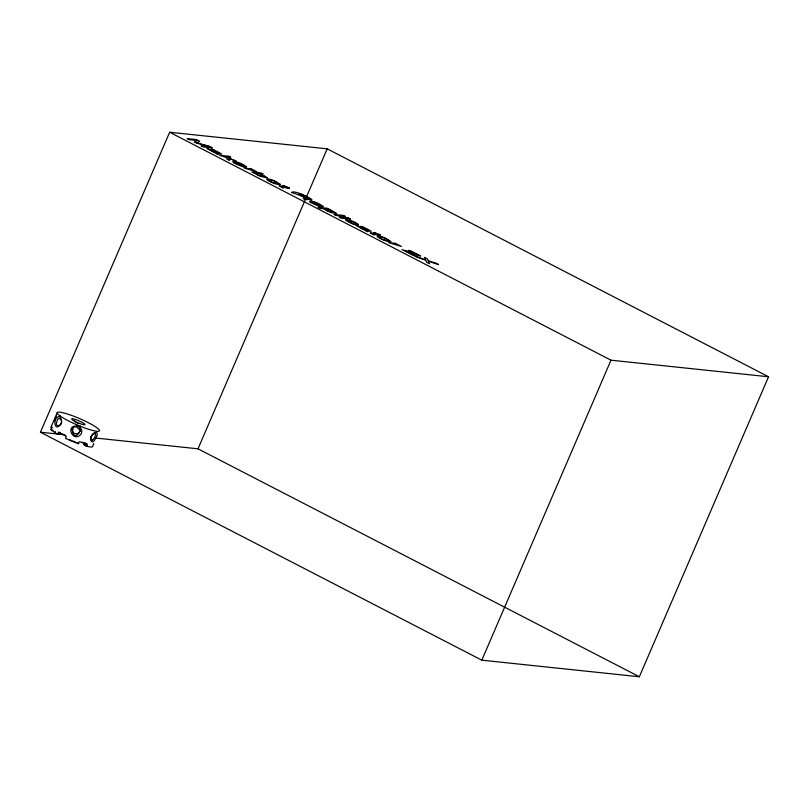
<?xml version="1.0" encoding="UTF-8"?>
<svg xmlns="http://www.w3.org/2000/svg" width="809" height="809" viewBox="0 0 809 809"><rect width="100%" height="100%" fill="white"/><g stroke="black" fill="none" stroke-linecap="round" stroke-linejoin="round"><path stroke-width="1.21" d="M54.436 421.054L54.628 420.154M90.871 437.184L91.124 439.54L92.327 440.177M57.267 412.56L51.412 426.151L51.867 427.536L51.007 429.539A23.026 3.408 23.3 0 0 57.378 434.099L59.745 434.504M54.84 419.446L55.447 417.889M96.777 436.041C99.82 426.93 86.29 437.578 91.882 441.704A5.683 2.548 -78.5 0 0 92.539 441.866L94.198 440.814L95.958 437.942A4.935 0.981 -65 0 0 96.787 436.031M91.023 436.567C95.907 428.113 97.11 436.749 92.388 440.157M40.45 432.228L169.647 132.241L327.19 148.826L768.55 376.772L639.353 676.759L481.81 660.174L40.45 432.228L62.96 434.595M57.692 434.281L58.551 432.279L60.604 432.502M58.551 432.279A23.026 3.408 23.3 0 0 65.711 436L66.348 436.314L65.489 438.316A23.026 3.408 23.3 0 0 77.735 443.453L78.483 443.726L79.343 441.724L82.619 442.847A23.026 3.408 23.3 0 0 86.998 444.131L86.128 446.133L83.954 444.586L84.814 442.584M95.462 438.023L198.003 448.813L327.19 148.826M481.81 660.174L610.997 360.187L768.55 376.772M55.791 417.11L56.266 416.16M77.31 426.11L77.988 425.301L80.172 426.201A23.026 3.408 23.3 0 0 96.15 427.213A23.026 3.408 23.3 0 0 59.836 412.196A23.026 3.408 23.3 0 0 77.988 425.301L77.249 426.1C64.659 424.816 73.215 443.383 80.92 434.231A4.935 4.632 -42.9 0 0 81.557 432.987C82.69 429.963 80.303 426.616 77.249 426.1M51.412 426.151L50.856 427.91A23.026 3.408 23.3 0 1 52.16 427.728M82.912 442.392L81.77 442.088M65.205 435.131L64.447 434.878M73.053 441.148L75.217 441.835M83.954 444.586L87.2 445.607M51.007 429.539L53.121 430.418M63.608 434.514L62.748 434.039M169.647 132.241L610.997 360.187M198.003 448.813L639.353 676.759M69.756 439.671L71.961 440.814M85.542 443.099L86.998 444.131M77.027 442.685L78.483 443.726M93.419 443.534L93.662 444.01A23.026 3.408 23.3 0 1 93.298 444.798L92.438 446.801A23.026 3.408 23.3 0 1 86.128 446.133M55.245 431.298L55.325 432.218M75.702 422.389A5.289 0.779 23.3 0 1 76.511 422.682M77.361 423.026A5.289 0.779 23.3 0 1 78.2 423.39M80.01 428.639A4.045 3.994 -5.2 0 1 76.279 433.806A4.045 3.994 -5.2 0 1 72.193 428.922M79.373 427.405A4.045 3.994 -5.2 0 1 79.747 427.991M80.283 430.772C71.455 446.942 69.048 416.089 80.283 430.772M61.494 420.832C63.041 425.726 54.132 428.113 56.812 421.914C57.328 415.998 63.446 418.708 61.079 423.441A4.935 3.671 -76.2 0 1 60.473 424.685C53.525 432.936 52.848 415.523 59.815 416.857A5.714 2.912 -88.8 0 1 60.554 417.677L61.494 420.832M207.165 148.512L217.439 154.246L218.278 154.337L217.125 153.71L221.696 153.993L213.546 149.685L211.25 149.089L219.31 152.982L207.165 148.512M356.708 225.751L366.983 231.475L367.822 231.566L366.669 230.939L371.24 231.232L363.089 226.914L360.794 226.328L368.853 230.221L356.708 225.751M333.834 212.16C324.106 212.15 320.93 204.697 333.834 212.16M246.391 166.826L244.702 167.058L235.045 162.457L243.63 166.876C222.222 159.515 237.816 159.788 246.391 166.826M323.104 206.447L321.416 206.689L311.768 202.088L320.344 206.497C298.946 199.135 314.529 199.408 323.104 206.447M420.468 255.866L417.515 255.533L405.42 250.871L414.36 255.492L413.278 255.371L402.053 249.577L417.929 254.875L408.312 250.396L411.033 251.012L420.468 255.866M80.172 426.201L79.778 427.263L80.172 426.201M280.268 184.361C276.789 186.07 257.616 175.846 271.703 179.8A6.28 0.93 23.3 0 1 275.596 181.418L280.268 184.361M390.798 241.456C387.319 243.155 368.146 232.931 382.232 236.885A6.28 0.93 23.3 0 1 386.136 238.503L390.798 241.456M279.317 185.868L282.442 187.809L283.352 187.9L281.734 186.97L289.238 188.517L287.286 187.516L289.187 187.708L283.554 185.585L282.614 185.483L284.272 186.343L279.317 185.868M370.34 232.881L373.465 234.812L374.365 234.913L372.757 233.983L380.26 235.53L378.309 234.519L380.2 234.721L374.577 232.588L373.637 232.496L375.295 233.346L370.34 232.881M307.956 199.338C306.712 200.268 302.06 198.792 303.446 198.225C310.08 198.68 292.676 192.694 291.553 192.512C294.395 188.74 323.054 204.384 307.066 198.64L307.956 199.338M268.76 179.8C269.326 182.622 282.786 185.18 274.939 181.479A3.479 0.516 23.3 0 0 272.32 180.437L268.76 179.8M379.29 236.885C379.856 239.707 393.316 242.265 385.468 238.564A3.479 0.516 23.3 0 0 382.859 237.522L379.29 236.885M264.907 176.595C253.692 175.958 253.53 169.455 264.907 176.595M336.291 213.313L331.275 212.646L323.57 208.732L320.101 208.368L318.038 207.306L327.514 208.297L336.291 213.313M345.706 219.704L346.626 220.938L351.662 223.486A5.218 0.769 23.3 0 0 354.595 224.558L356.364 224.993C338.152 217.783 354.362 220.908 358.468 225.215C358.225 222.758 349.397 219.785 345.706 219.704M267.405 177.727L260.801 176.473L251.821 171.983L261.176 172.974L263.168 174.006L259.79 173.652L267.405 177.727M60.008 415.907L59.29 416.605L60.008 415.907M244.096 165.896L236.693 162.558L244.096 165.896M320.809 205.516L313.417 202.179L320.809 205.516M309.736 198.812L307.016 198.276L298.875 194.211L302.06 194.544L309.736 198.812M197.174 140.533L194.13 142.192L209.025 146.651L201.128 145.802L203.281 146.925L212.605 147.905L209.379 146.237L196.718 142.94L199.772 141.272L196.516 139.593L187.203 138.612L189.367 139.735L197.174 140.533M209.855 149.574L213.364 151.708L217.51 152.85L209.855 149.574M359.398 226.803L362.907 228.937L367.053 230.08L359.398 226.803M228.755 156.248L219.431 155.267L226.56 157.533L226.955 159.14L229.584 160.506L228.886 158.392L236.107 161.082L225.317 156.693L230.727 157.259L228.755 156.248M251.043 168.788L244.247 168.08L257.11 171.882L251.043 168.788M343.299 215.396L333.975 214.415L336.038 215.477L345.352 216.458L343.299 215.396M345.878 217.783L339.123 217.075L341.206 218.157L347.971 218.865L345.878 217.783M348.436 218.056L347.142 217.914L350.53 219.138L348.436 218.056M395.389 243.337L388.593 242.629L401.456 246.432L395.389 243.337M435.879 263.218L428.072 260.65L427.344 258.809L424.503 257.343L425.595 259.77L414.805 256.17L426.03 260.387L426.727 262.318L429.549 263.774L428.416 261.226L438.589 264.614L435.879 263.218M74.145 420.902A7.271 1.072 23.3 0 0 84.975 424.715A7.271 1.072 23.3 0 0 75.965 419.669A7.271 1.072 23.3 0 0 74.145 420.902"/></g></svg>
